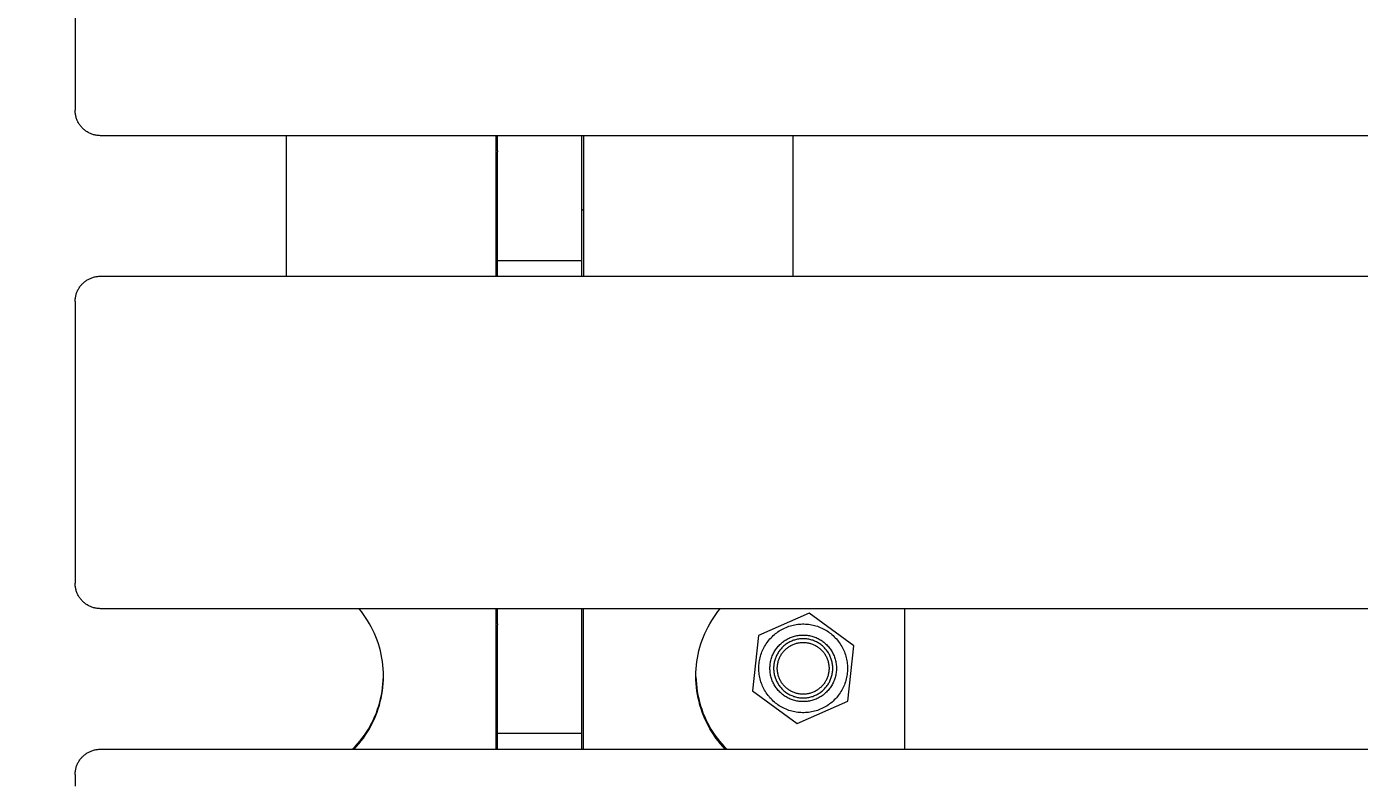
# Model space of a CAD drawing. Header units: inches. Extents: x -12 to 176, y -4 to 123.
# Drawn here: x 0.94 to 7.15, y 44.54 to 48.05 of the extents above; entities that cross this region are included whole.
import ezdxf

# ---------------------------------------------------------------- set-up
doc = ezdxf.new("R2010")
doc.units = ezdxf.units.IN
doc.layers.add('ZANO_R', color=7, linetype='Continuous', lineweight=0)
doc.layers.add('ZANO_W', color=1, linetype='Continuous', lineweight=0)
doc.styles.get("Standard").update_dxf_attribs({"font": 'arial.ttf'})
doc.dimstyles.new('amerykanie', dxfattribs={"dimtxt": 50, "dimasz": 50, "dimexe": 0.5, "dimexo": 0.5, "dimgap": 1, "dimtad": 1, "dimdec": 0, "dimzin": 0, "dimlunit": 5, "dimtxsty": 'Standard', "dimcen": 0.09, "dimclrd": 1, "dimclre": 1, "dimclrt": 1, "dimazin": 0, "dimtfac": 1, "dimtdec": 0, "dimtmove": 0, "dimatfit": 3, "dimfxl": 1, "dimtzin": 0, "dimarcsym": 1})

# ---------------------------------------------------------------- blocks, each defined once
blk = doc.blocks.new('*D356')
at = {"layer": 'ZANO_W', "color": 1, "lineweight": -2}
for p, q in [((0.7834, 60.1085), (-5.9774, 60.1085)), ((-5.4774, 59.1085), (-5.4774, 44.141)), ((0.7834, 43.141), (-5.9774, 43.141))]:
    blk.add_line(p, q, dxfattribs=at)
at = {"layer": 'ZANO_W', "color": 1}
for points in [[(-5.3107, 59.1085), (-5.6441, 59.1085), (-5.4774, 60.1085)], [(-5.6441, 44.141), (-5.3107, 44.141), (-5.4774, 43.141)]]:
    blk.add_solid(points, dxfattribs=at)
at = {"layer": 'ZANO_W', "color": 1, "insert": (-6.8176, 51.6247), "char_height": 1.625, "attachment_point": 5, "rotation": 90}
blk.add_mtext('16 15/16', dxfattribs=at)

msp = doc.modelspace()

# ---------------------------------------------------------------- linework, layer by layer
at = {"layer": 'ZANO_R'}
for p, q in [((1.16527, 48.92337), (1.16527, 47.66465)), ((1.16534, 47.66062), (1.16527, 47.66465)), ((1.16554, 47.65659), (1.16534, 47.66062)), ((1.16589, 47.65257), (1.16554, 47.65659)), ((1.16637, 47.64857), (1.16589, 47.65257)), ((1.16699, 47.64458), (1.16637, 47.64857)), ((1.16774, 47.64062), (1.16699, 47.64458)), ((1.16863, 47.63668), (1.16774, 47.64062)), ((1.16965, 47.63278), (1.16863, 47.63668)), ((1.1708, 47.62892), (1.16965, 47.63278)), ((1.17209, 47.6251), (1.1708, 47.62892)), ((1.1735, 47.62132), (1.17209, 47.6251)), ((1.17505, 47.61759), (1.1735, 47.62132)), ((1.17672, 47.61392), (1.17505, 47.61759)), ((1.17851, 47.61031), (1.17672, 47.61392)), ((1.18043, 47.60676), (1.17851, 47.61031)), ((1.18246, 47.60328), (1.18043, 47.60676)), ((1.18462, 47.59987), (1.18246, 47.60328)), ((1.18689, 47.59654), (1.18462, 47.59987)), ((1.18927, 47.59328), (1.18689, 47.59654)), ((1.19176, 47.59011), (1.18927, 47.59328)), ((1.19436, 47.58703), (1.19176, 47.59011)), ((1.19706, 47.58403), (1.19436, 47.58703)), ((1.19986, 47.58113), (1.19706, 47.58403)), ((1.20276, 47.57833), (1.19986, 47.58113)), ((1.20576, 47.57563), (1.20276, 47.57833)), ((1.20884, 47.57303), (1.20576, 47.57563)), ((1.21201, 47.57054), (1.20884, 47.57303)), ((1.21527, 47.56816), (1.21201, 47.57054)), ((1.2186, 47.56589), (1.21527, 47.56816)), ((1.22201, 47.56373), (1.2186, 47.56589)), ((1.22549, 47.5617), (1.22201, 47.56373)), ((1.22904, 47.55978), (1.22549, 47.5617)), ((1.23265, 47.55799), (1.22904, 47.55978)), ((1.23632, 47.55632), (1.23265, 47.55799)), ((1.24005, 47.55477), (1.23632, 47.55632)), ((1.24383, 47.55336), (1.24005, 47.55477)), ((1.24765, 47.55207), (1.24383, 47.55336)), ((1.25151, 47.55092), (1.24765, 47.55207)), ((1.25541, 47.5499), (1.25151, 47.55092)), ((1.25935, 47.54901), (1.25541, 47.5499)), ((1.26331, 47.54826), (1.25935, 47.54901)), ((1.2673, 47.54764), (1.26331, 47.54826)), ((1.2713, 47.54716), (1.2673, 47.54764)), ((1.27532, 47.54681), (1.2713, 47.54716)), ((1.27935, 47.54661), (1.27532, 47.54681)), ((1.28338, 47.54654), (1.27935, 47.54661)), ((71.91337, 47.54654), (1.28338, 47.54654)), ((2.14952, 47.54654), (2.14952, 46.89192)), ((3.1259, 47.54654), (3.1259, 46.89192)), ((3.13377, 47.47553), (3.13377, 47.54654)), ((3.52747, 47.47553), (3.52747, 47.54654)), ((3.53535, 47.54654), (3.53535, 46.89192)), ((4.51173, 46.89192), (4.51173, 47.54654)), ((3.13377, 47.47553), (3.13377, 47.47054)), ((3.13377, 47.07719), (3.13377, 47.47054)), ((3.52747, 47.47054), (3.52747, 47.47553)), ((3.52747, 47.07719), (3.52747, 47.47054)), ((3.52864, 47.2012), (3.52747, 47.2016)), ((3.5298, 47.20076), (3.52864, 47.2012)), ((3.53094, 47.20029), (3.5298, 47.20076)), ((3.53207, 47.19979), (3.53094, 47.20029)), ((3.53318, 47.19925), (3.53207, 47.19979)), ((3.53427, 47.19867), (3.53318, 47.19925)), ((3.53535, 47.19806), (3.53427, 47.19867)), ((3.13377, 46.96407), (3.13377, 47.07719)), ((3.52747, 46.96407), (3.52747, 47.07719)), ((3.13377, 46.89192), (3.13377, 46.96407)), ((3.52747, 46.96407), (3.13377, 46.96407)), ((3.52747, 46.89192), (3.52747, 46.96407)), ((1.18462, 46.83859), (1.18689, 46.84192)), ((1.18689, 46.84192), (1.18927, 46.84518)), ((1.18927, 46.84518), (1.19176, 46.84835)), ((1.19176, 46.84835), (1.19436, 46.85143)), ((1.19436, 46.85143), (1.19706, 46.85443)), ((1.19706, 46.85443), (1.19986, 46.85733)), ((1.19986, 46.85733), (1.20276, 46.86013)), ((1.20276, 46.86013), (1.20576, 46.86283)), ((1.20576, 46.86283), (1.20884, 46.86543)), ((1.20884, 46.86543), (1.21201, 46.86792)), ((1.21201, 46.86792), (1.21527, 46.8703)), ((1.21527, 46.8703), (1.2186, 46.87257)), ((1.2186, 46.87257), (1.22201, 46.87472)), ((1.22201, 46.87472), (1.22549, 46.87676)), ((1.22549, 46.87676), (1.22904, 46.87868)), ((1.22904, 46.87868), (1.23265, 46.88047)), ((1.23265, 46.88047), (1.23632, 46.88214)), ((1.23632, 46.88214), (1.24005, 46.88368)), ((1.24005, 46.88368), (1.24383, 46.8851)), ((1.24383, 46.8851), (1.24765, 46.88638)), ((1.24765, 46.88638), (1.25151, 46.88754)), ((1.25151, 46.88754), (1.25541, 46.88856)), ((1.25541, 46.88856), (1.25935, 46.88945)), ((1.25935, 46.88945), (1.26331, 46.8902)), ((1.26331, 46.8902), (1.2673, 46.89082)), ((1.2673, 46.89082), (1.2713, 46.8913)), ((1.2713, 46.8913), (1.27532, 46.89164)), ((1.27532, 46.89164), (1.27935, 46.89185)), ((1.27935, 46.89185), (1.28338, 46.89192)), ((1.28338, 46.89192), (71.91337, 46.89192)), ((1.16534, 46.77784), (1.16554, 46.78187)), ((1.16554, 46.78187), (1.16589, 46.78589)), ((1.16589, 46.78589), (1.16637, 46.78989)), ((1.16637, 46.78989), (1.16699, 46.79388)), ((1.16699, 46.79388), (1.16774, 46.79784)), ((1.16774, 46.79784), (1.16863, 46.80177)), ((1.16863, 46.80177), (1.16965, 46.80567)), ((1.16965, 46.80567), (1.1708, 46.80954)), ((1.1708, 46.80954), (1.17209, 46.81336)), ((1.17209, 46.81336), (1.1735, 46.81714)), ((1.1735, 46.81714), (1.17505, 46.82086)), ((1.17505, 46.82086), (1.17672, 46.82453)), ((1.17672, 46.82453), (1.17851, 46.82815)), ((1.17851, 46.82815), (1.18043, 46.8317)), ((1.18043, 46.8317), (1.18246, 46.83518)), ((1.18246, 46.83518), (1.18462, 46.83859)), ((1.16527, 46.77381), (1.16534, 46.77784)), ((1.16527, 46.77381), (1.16527, 46.72061)), ((1.16527, 46.72061), (1.16527, 45.46189)), ((1.16534, 45.45786), (1.16527, 45.46189)), ((1.16554, 45.45383), (1.16534, 45.45786)), ((1.16589, 45.44981), (1.16554, 45.45383)), ((1.16637, 45.44581), (1.16589, 45.44981)), ((1.16699, 45.44182), (1.16637, 45.44581)), ((1.16774, 45.43786), (1.16699, 45.44182)), ((1.16863, 45.43392), (1.16774, 45.43786)), ((1.16965, 45.43002), (1.16863, 45.43392)), ((1.1708, 45.42616), (1.16965, 45.43002)), ((1.17209, 45.42234), (1.1708, 45.42616)), ((1.1735, 45.41856), (1.17209, 45.42234)), ((1.17505, 45.41483), (1.1735, 45.41856)), ((1.17672, 45.41116), (1.17505, 45.41483)), ((1.17851, 45.40755), (1.17672, 45.41116)), ((1.18043, 45.404), (1.17851, 45.40755)), ((1.18246, 45.40052), (1.18043, 45.404)), ((1.18462, 45.39711), (1.18246, 45.40052)), ((1.18689, 45.39378), (1.18462, 45.39711)), ((1.18927, 45.39052), (1.18689, 45.39378)), ((1.19176, 45.38735), (1.18927, 45.39052)), ((1.19436, 45.38427), (1.19176, 45.38735)), ((1.19706, 45.38127), (1.19436, 45.38427)), ((1.19986, 45.37837), (1.19706, 45.38127)), ((1.20276, 45.37557), (1.19986, 45.37837)), ((1.20576, 45.37287), (1.20276, 45.37557)), ((1.20884, 45.37027), (1.20576, 45.37287)), ((1.21201, 45.36778), (1.20884, 45.37027)), ((1.21527, 45.3654), (1.21201, 45.36778)), ((1.2186, 45.36313), (1.21527, 45.3654)), ((1.22201, 45.36097), (1.2186, 45.36313)), ((1.22549, 45.35894), (1.22201, 45.36097)), ((1.22904, 45.35702), (1.22549, 45.35894)), ((1.23265, 45.35523), (1.22904, 45.35702)), ((1.23632, 45.35356), (1.23265, 45.35523)), ((1.24005, 45.35201), (1.23632, 45.35356)), ((1.24383, 45.3506), (1.24005, 45.35201)), ((1.24765, 45.34931), (1.24383, 45.3506)), ((1.25151, 45.34816), (1.24765, 45.34931)), ((1.25541, 45.34714), (1.25151, 45.34816)), ((1.25935, 45.34625), (1.25541, 45.34714)), ((1.26331, 45.3455), (1.25935, 45.34625)), ((1.2673, 45.34488), (1.26331, 45.3455)), ((1.2713, 45.3444), (1.2673, 45.34488)), ((1.27532, 45.34405), (1.2713, 45.3444)), ((1.27935, 45.34385), (1.27532, 45.34405)), ((1.28338, 45.34378), (1.27935, 45.34385)), ((71.91337, 45.34378), (1.28338, 45.34378)), ((2.49934, 45.33047), (2.48865, 45.34378)), ((2.50956, 45.31679), (2.49934, 45.33047)), ((2.51929, 45.30277), (2.50956, 45.31679)), ((2.52854, 45.28843), (2.51929, 45.30277)), ((2.53728, 45.27376), (2.52854, 45.28843)), ((3.1259, 45.34378), (3.1259, 44.68916)), ((3.13377, 45.27357), (3.13377, 45.34378)), ((3.52747, 45.27357), (3.52747, 45.34378)), ((3.53535, 44.68916), (3.53535, 45.34378)), ((4.12397, 45.27376), (4.13271, 45.28843)), ((4.13271, 45.28843), (4.14196, 45.30277)), ((4.14196, 45.30277), (4.15169, 45.31679)), ((4.15169, 45.31679), (4.16191, 45.33047)), ((4.16191, 45.33047), (4.1726, 45.34378)), ((4.58713, 45.323), (4.35046, 45.21887)), ((4.79563, 45.17011), (4.58713, 45.323)), ((5.03141, 45.34378), (5.03141, 44.68916)), ((2.5455, 45.25881), (2.53728, 45.27376)), ((2.55321, 45.24357), (2.5455, 45.25881)), ((2.56037, 45.22808), (2.55321, 45.24357)), ((2.567, 45.21235), (2.56037, 45.22808)), ((3.13377, 45.27357), (3.13377, 45.26858)), ((3.13377, 44.87523), (3.13377, 45.26858)), ((3.52747, 45.26858), (3.52747, 45.27357)), ((3.52747, 44.87523), (3.52747, 45.26858)), ((4.09425, 45.21235), (4.10087, 45.22808)), ((4.10087, 45.22808), (4.10804, 45.24357)), ((4.10804, 45.24357), (4.11574, 45.25881)), ((4.11574, 45.25881), (4.12397, 45.27376)), ((4.42457, 45.22301), (4.43007, 45.22755)), ((4.43007, 45.22755), (4.43572, 45.23191)), ((4.43572, 45.23191), (4.44152, 45.23606)), ((4.44152, 45.23606), (4.44746, 45.24001)), ((4.44746, 45.24001), (4.45353, 45.24376)), ((4.45353, 45.24376), (4.45973, 45.24729)), ((4.45973, 45.24729), (4.46605, 45.25061)), ((4.46605, 45.25061), (4.47248, 45.25371)), ((4.47248, 45.25371), (4.47901, 45.25658)), ((4.47901, 45.25658), (4.48564, 45.25923)), ((4.48564, 45.25923), (4.49235, 45.26164)), ((4.49235, 45.26164), (4.49914, 45.26383)), ((4.49914, 45.26383), (4.50601, 45.26577)), ((4.50601, 45.26577), (4.51293, 45.26748)), ((4.51293, 45.26748), (4.51992, 45.26895)), ((4.51992, 45.26895), (4.52695, 45.27018)), ((4.52695, 45.27018), (4.53401, 45.27116)), ((4.53401, 45.27116), (4.54111, 45.2719)), ((4.54111, 45.2719), (4.54823, 45.2724)), ((4.54823, 45.2724), (4.55536, 45.27264)), ((4.55536, 45.27264), (4.56249, 45.27264)), ((4.56249, 45.27264), (4.56963, 45.2724)), ((4.56963, 45.2724), (4.57674, 45.27191)), ((4.57674, 45.27191), (4.58384, 45.27117)), ((4.58384, 45.27117), (4.59091, 45.27019)), ((4.59091, 45.27019), (4.59794, 45.26897)), ((4.59794, 45.26897), (4.60492, 45.2675)), ((4.60492, 45.2675), (4.61185, 45.2658)), ((4.61185, 45.2658), (4.61871, 45.26385)), ((4.61871, 45.26385), (4.62551, 45.26167)), ((4.62551, 45.26167), (4.63222, 45.25926)), ((4.63222, 45.25926), (4.63885, 45.25662)), ((4.63885, 45.25662), (4.64538, 45.25375)), ((4.64538, 45.25375), (4.65181, 45.25065)), ((4.65181, 45.25065), (4.65813, 45.24734)), ((4.65813, 45.24734), (4.66433, 45.24381)), ((4.66433, 45.24381), (4.67041, 45.24006)), ((4.67041, 45.24006), (4.67635, 45.23611)), ((4.67635, 45.23611), (4.68215, 45.23196)), ((4.68215, 45.23196), (4.68781, 45.22761)), ((4.68781, 45.22761), (4.69331, 45.22307)), ((2.57307, 45.1964), (2.567, 45.21235)), ((2.57859, 45.18024), (2.57307, 45.1964)), ((2.58354, 45.16391), (2.57859, 45.18024)), ((2.58793, 45.14741), (2.58354, 45.16391)), ((4.07332, 45.14741), (4.0777, 45.16391)), ((4.0777, 45.16391), (4.08266, 45.18024)), ((4.08266, 45.18024), (4.08817, 45.1964)), ((4.08817, 45.1964), (4.09425, 45.21235)), ((4.35046, 45.21887), (4.32231, 44.96185)), ((4.37593, 45.162), (4.37936, 45.16826)), ((4.37936, 45.16826), (4.38299, 45.1744)), ((4.38299, 45.1744), (4.38684, 45.18041)), ((4.38684, 45.18041), (4.39089, 45.18628)), ((4.39089, 45.18628), (4.39514, 45.19201)), ((4.39514, 45.19201), (4.39959, 45.19759)), ((4.39959, 45.19759), (4.40423, 45.20301)), ((4.40423, 45.20301), (4.40905, 45.20827)), ((4.40905, 45.20827), (4.41405, 45.21336)), ((4.41405, 45.21336), (4.41923, 45.21827)), ((4.41923, 45.21827), (4.42457, 45.22301)), ((4.4361, 45.1605), (4.43944, 45.16469)), ((4.43944, 45.16469), (4.44292, 45.16875)), ((4.44292, 45.16875), (4.44653, 45.1727)), ((4.44653, 45.1727), (4.45028, 45.17652)), ((4.45028, 45.17652), (4.45416, 45.1802)), ((4.45416, 45.1802), (4.45817, 45.18375)), ((4.45817, 45.18375), (4.46229, 45.18716)), ((4.46236, 45.16423), (4.45903, 45.16084)), ((4.46229, 45.18716), (4.46653, 45.19042)), ((4.46581, 45.16751), (4.46236, 45.16423)), ((4.46937, 45.17067), (4.46581, 45.16751)), ((4.46653, 45.19042), (4.47088, 45.19354)), ((4.47303, 45.1737), (4.46937, 45.17067)), ((4.47088, 45.19354), (4.47534, 45.19651)), ((4.4768, 45.1766), (4.47303, 45.1737)), ((4.47534, 45.19651), (4.47989, 45.19931)), ((4.48067, 45.17937), (4.4768, 45.1766)), ((4.47989, 45.19931), (4.48454, 45.20196)), ((4.48463, 45.182), (4.48067, 45.17937)), ((4.48454, 45.20196), (4.48928, 45.20445)), ((4.48868, 45.1845), (4.48463, 45.182)), ((4.48707, 45.16277), (4.49046, 45.16519)), ((4.49281, 45.18686), (4.48868, 45.1845)), ((4.48928, 45.20445), (4.4941, 45.20678)), ((4.49046, 45.16519), (4.49392, 45.1675)), ((4.49702, 45.18907), (4.49281, 45.18686)), ((4.49392, 45.1675), (4.49747, 45.16969)), ((4.4941, 45.20678), (4.499, 45.20893)), ((4.50131, 45.19113), (4.49702, 45.18907)), ((4.49747, 45.16969), (4.50108, 45.17175)), ((4.499, 45.20893), (4.50397, 45.21092)), ((4.50108, 45.17175), (4.50477, 45.17368)), ((4.50566, 45.19305), (4.50131, 45.19113)), ((4.50397, 45.21092), (4.509, 45.21273)), ((4.50477, 45.17368), (4.50852, 45.17549)), ((4.51008, 45.19481), (4.50566, 45.19305)), ((4.50852, 45.17549), (4.51233, 45.17716)), ((4.509, 45.21273), (4.5141, 45.21437)), ((4.51456, 45.19642), (4.51008, 45.19481)), ((4.51233, 45.17716), (4.51619, 45.17871)), ((4.5141, 45.21437), (4.51925, 45.21583)), ((4.51909, 45.19788), (4.51456, 45.19642)), ((4.51619, 45.17871), (4.52011, 45.18012)), ((4.52366, 45.19918), (4.51909, 45.19788)), ((4.51925, 45.21583), (4.52444, 45.21711)), ((4.52011, 45.18012), (4.52407, 45.18139)), ((4.52828, 45.20032), (4.52366, 45.19918)), ((4.52407, 45.18139), (4.52808, 45.18253)), ((4.52444, 45.21711), (4.52968, 45.21821)), ((4.52808, 45.18253), (4.53212, 45.18352)), ((4.53293, 45.2013), (4.52828, 45.20032)), ((4.52968, 45.21821), (4.53495, 45.21913)), ((4.53212, 45.18352), (4.53619, 45.18438)), ((4.53762, 45.20211), (4.53293, 45.2013)), ((4.53495, 45.21913), (4.54025, 45.21987)), ((4.53619, 45.18438), (4.54029, 45.1851)), ((4.54233, 45.20277), (4.53762, 45.20211)), ((4.54025, 45.21987), (4.54558, 45.22042)), ((4.54029, 45.1851), (4.54441, 45.18567)), ((4.54706, 45.20326), (4.54233, 45.20277)), ((4.54441, 45.18567), (4.54855, 45.1861)), ((4.54558, 45.22042), (4.55091, 45.22079)), ((4.55181, 45.20359), (4.54706, 45.20326)), ((4.54855, 45.1861), (4.5527, 45.18639)), ((4.55091, 45.22079), (4.55626, 45.22098)), ((4.55656, 45.20376), (4.55181, 45.20359)), ((4.5527, 45.18639), (4.55686, 45.18653)), ((4.55626, 45.22098), (4.56161, 45.22098)), ((4.56132, 45.20376), (4.55656, 45.20376)), ((4.55686, 45.18653), (4.56103, 45.18654)), ((4.56103, 45.18654), (4.56519, 45.18639)), ((4.56607, 45.20359), (4.56132, 45.20376)), ((4.56161, 45.22098), (4.56696, 45.2208)), ((4.56519, 45.18639), (4.56934, 45.18611)), ((4.57082, 45.20327), (4.56607, 45.20359)), ((4.56696, 45.2208), (4.5723, 45.22043)), ((4.56934, 45.18611), (4.57348, 45.18568)), ((4.57555, 45.20278), (4.57082, 45.20327)), ((4.5723, 45.22043), (4.57762, 45.21988)), ((4.57348, 45.18568), (4.5776, 45.1851)), ((4.58026, 45.20212), (4.57555, 45.20278)), ((4.5776, 45.1851), (4.5817, 45.18439)), ((4.57762, 45.21988), (4.58292, 45.21914)), ((4.58495, 45.20131), (4.58026, 45.20212)), ((4.5817, 45.18439), (4.58578, 45.18354)), ((4.58292, 45.21914), (4.5882, 45.21822)), ((4.5896, 45.20033), (4.58495, 45.20131)), ((4.58578, 45.18354), (4.58982, 45.18254)), ((4.5882, 45.21822), (4.59343, 45.21712)), ((4.59422, 45.19919), (4.5896, 45.20033)), ((4.58982, 45.18254), (4.59382, 45.18141)), ((4.59343, 45.21712), (4.59863, 45.21584)), ((4.59382, 45.18141), (4.59779, 45.18013)), ((4.5988, 45.1979), (4.59422, 45.19919)), ((4.59779, 45.18013), (4.6017, 45.17873)), ((4.59863, 45.21584), (4.60378, 45.21438)), ((4.60333, 45.19644), (4.5988, 45.1979)), ((4.6017, 45.17873), (4.60557, 45.17719)), ((4.60781, 45.19483), (4.60333, 45.19644)), ((4.60378, 45.21438), (4.60887, 45.21275)), ((4.60557, 45.17719), (4.60938, 45.17551)), ((4.61222, 45.19307), (4.60781, 45.19483)), ((4.60887, 45.21275), (4.61391, 45.21094)), ((4.60938, 45.17551), (4.61313, 45.17371)), ((4.61658, 45.19116), (4.61222, 45.19307)), ((4.61313, 45.17371), (4.61682, 45.17177)), ((4.61391, 45.21094), (4.61888, 45.20896)), ((4.62087, 45.18909), (4.61658, 45.19116)), ((4.61682, 45.17177), (4.62043, 45.16971)), ((4.61888, 45.20896), (4.62378, 45.2068)), ((4.62043, 45.16971), (4.62398, 45.16753)), ((4.62508, 45.18688), (4.62087, 45.18909)), ((4.62378, 45.2068), (4.6286, 45.20448)), ((4.62398, 45.16753), (4.62744, 45.16522)), ((4.62921, 45.18453), (4.62508, 45.18688)), ((4.62744, 45.16522), (4.63083, 45.1628)), ((4.6286, 45.20448), (4.63334, 45.202)), ((4.63326, 45.18204), (4.62921, 45.18453)), ((4.63722, 45.1794), (4.63326, 45.18204)), ((4.63334, 45.202), (4.63799, 45.19935)), ((4.64109, 45.17663), (4.63722, 45.1794)), ((4.63799, 45.19935), (4.64255, 45.19654)), ((4.64486, 45.17373), (4.64109, 45.17663)), ((4.64255, 45.19654), (4.64701, 45.19358)), ((4.64853, 45.1707), (4.64486, 45.17373)), ((4.64701, 45.19358), (4.65136, 45.19047)), ((4.65209, 45.16755), (4.64853, 45.1707)), ((4.65136, 45.19047), (4.6556, 45.1872)), ((4.65554, 45.16428), (4.65209, 45.16755)), ((4.65888, 45.16088), (4.65554, 45.16428)), ((4.6556, 45.1872), (4.65973, 45.18379)), ((4.65973, 45.18379), (4.66373, 45.18025)), ((4.66373, 45.18025), (4.66761, 45.17656)), ((4.66761, 45.17656), (4.67137, 45.17275)), ((4.67137, 45.17275), (4.67498, 45.1688)), ((4.67498, 45.1688), (4.67846, 45.16474)), ((4.67846, 45.16474), (4.6818, 45.16056)), ((4.69331, 45.22307), (4.69865, 45.21834)), ((4.69865, 45.21834), (4.70383, 45.21342)), ((4.70383, 45.21342), (4.70883, 45.20834)), ((4.70883, 45.20834), (4.71365, 45.20308)), ((4.71365, 45.20308), (4.71829, 45.19766)), ((4.71829, 45.19766), (4.72274, 45.19208)), ((4.72274, 45.19208), (4.727, 45.18635)), ((4.727, 45.18635), (4.73105, 45.18048)), ((4.73105, 45.18048), (4.7349, 45.17447)), ((4.7349, 45.17447), (4.73854, 45.16834)), ((4.73854, 45.16834), (4.74197, 45.16208)), ((4.76748, 44.91309), (4.79563, 45.17011)), ((2.59173, 45.13077), (2.58793, 45.14741)), ((2.59496, 45.11401), (2.59173, 45.13077)), ((2.5976, 45.09714), (2.59496, 45.11401)), ((4.06365, 45.09714), (4.06629, 45.11401)), ((4.06629, 45.11401), (4.06952, 45.13077)), ((4.06952, 45.13077), (4.07332, 45.14741)), ((4.35424, 45.09439), (4.35534, 45.10144)), ((4.35534, 45.10144), (4.35669, 45.10845)), ((4.35669, 45.10845), (4.35827, 45.1154)), ((4.35827, 45.1154), (4.3601, 45.1223)), ((4.3601, 45.1223), (4.36216, 45.12913)), ((4.36216, 45.12913), (4.36446, 45.13589)), ((4.36446, 45.13589), (4.36699, 45.14256)), ((4.36699, 45.14256), (4.36975, 45.14914)), ((4.36975, 45.14914), (4.37273, 45.15562)), ((4.37273, 45.15562), (4.37593, 45.162)), ((4.40726, 45.09783), (4.40845, 45.10305)), ((4.40845, 45.10305), (4.40982, 45.10822)), ((4.40982, 45.10822), (4.41136, 45.11334)), ((4.41136, 45.11334), (4.41309, 45.11841)), ((4.41309, 45.11841), (4.41498, 45.12341)), ((4.41498, 45.12341), (4.41705, 45.12835)), ((4.41705, 45.12835), (4.41929, 45.13321)), ((4.41929, 45.13321), (4.42169, 45.13799)), ((4.42169, 45.13799), (4.42426, 45.14269)), ((4.42426, 45.14269), (4.42699, 45.14729)), ((4.42639, 45.10353), (4.42517, 45.09893)), ((4.42777, 45.10808), (4.42639, 45.10353)), ((4.42699, 45.14729), (4.42987, 45.1518)), ((4.4293, 45.11259), (4.42777, 45.10808)), ((4.43098, 45.11703), (4.4293, 45.11259)), ((4.42987, 45.1518), (4.43291, 45.1562)), ((4.43282, 45.12142), (4.43098, 45.11703)), ((4.43481, 45.12574), (4.43282, 45.12142)), ((4.43291, 45.1562), (4.4361, 45.1605)), ((4.43695, 45.12999), (4.43481, 45.12574)), ((4.43923, 45.13417), (4.43695, 45.12999)), ((4.44165, 45.13826), (4.43923, 45.13417)), ((4.44422, 45.14226), (4.44165, 45.13826)), ((4.44296, 45.09883), (4.44417, 45.10282)), ((4.44417, 45.10282), (4.44551, 45.10676)), ((4.44692, 45.14618), (4.44422, 45.14226)), ((4.44551, 45.10676), (4.44698, 45.11065)), ((4.44975, 45.15), (4.44692, 45.14618)), ((4.44698, 45.11065), (4.44859, 45.11449)), ((4.44859, 45.11449), (4.45033, 45.11827)), ((4.45272, 45.15372), (4.44975, 45.15)), ((4.45033, 45.11827), (4.4522, 45.12199)), ((4.4522, 45.12199), (4.4542, 45.12564)), ((4.45581, 45.15733), (4.45272, 45.15372)), ((4.4542, 45.12564), (4.45632, 45.12922)), ((4.45903, 45.16084), (4.45581, 45.15733)), ((4.45632, 45.12922), (4.45856, 45.13273)), ((4.45856, 45.13273), (4.46093, 45.13616)), ((4.46093, 45.13616), (4.46341, 45.1395)), ((4.46341, 45.1395), (4.466, 45.14275)), ((4.466, 45.14275), (4.46871, 45.14592)), ((4.46871, 45.14592), (4.47152, 45.14898)), ((4.47152, 45.14898), (4.47444, 45.15195)), ((4.47444, 45.15195), (4.47745, 45.15482)), ((4.47745, 45.15482), (4.48057, 45.15758)), ((4.48057, 45.15758), (4.48378, 45.16023)), ((4.48378, 45.16023), (4.48707, 45.16277)), ((4.63083, 45.1628), (4.63413, 45.16026)), ((4.63413, 45.16026), (4.63734, 45.15761)), ((4.63734, 45.15761), (4.64045, 45.15485)), ((4.64045, 45.15485), (4.64347, 45.15199)), ((4.64347, 45.15199), (4.64639, 45.14902)), ((4.64639, 45.14902), (4.6492, 45.14595)), ((4.6492, 45.14595), (4.65191, 45.14279)), ((4.65191, 45.14279), (4.65451, 45.13954)), ((4.65451, 45.13954), (4.65699, 45.1362)), ((4.65699, 45.1362), (4.65935, 45.13277)), ((4.66209, 45.15738), (4.65888, 45.16088)), ((4.65935, 45.13277), (4.6616, 45.12927)), ((4.6616, 45.12927), (4.66372, 45.12569)), ((4.66519, 45.15377), (4.66209, 45.15738)), ((4.66372, 45.12569), (4.66572, 45.12204)), ((4.66815, 45.15005), (4.66519, 45.15377)), ((4.66572, 45.12204), (4.66759, 45.11832)), ((4.66759, 45.11832), (4.66933, 45.11454)), ((4.67099, 45.14623), (4.66815, 45.15005)), ((4.66933, 45.11454), (4.67094, 45.1107)), ((4.67094, 45.1107), (4.67242, 45.10681)), ((4.67369, 45.14231), (4.67099, 45.14623)), ((4.67242, 45.10681), (4.67376, 45.10287)), ((4.67626, 45.13831), (4.67369, 45.14231)), ((4.67376, 45.10287), (4.67497, 45.09889)), ((4.67869, 45.13422), (4.67626, 45.13831)), ((4.68097, 45.13005), (4.67869, 45.13422)), ((4.68311, 45.1258), (4.68097, 45.13005)), ((4.6818, 45.16056), (4.68499, 45.15626)), ((4.6851, 45.12148), (4.68311, 45.1258)), ((4.68499, 45.15626), (4.68803, 45.15186)), ((4.68694, 45.11709), (4.6851, 45.12148)), ((4.68863, 45.11264), (4.68694, 45.11709)), ((4.68803, 45.15186), (4.69092, 45.14735)), ((4.69016, 45.10814), (4.68863, 45.11264)), ((4.69154, 45.10359), (4.69016, 45.10814)), ((4.69092, 45.14735), (4.69365, 45.14275)), ((4.69276, 45.09899), (4.69154, 45.10359)), ((4.69365, 45.14275), (4.69622, 45.13805)), ((4.69622, 45.13805), (4.69863, 45.13327)), ((4.69863, 45.13327), (4.70086, 45.12841)), ((4.70086, 45.12841), (4.70293, 45.12348)), ((4.70293, 45.12348), (4.70483, 45.11847)), ((4.70483, 45.11847), (4.70656, 45.11341)), ((4.70656, 45.11341), (4.70811, 45.10829)), ((4.70811, 45.10829), (4.70948, 45.10311)), ((4.70948, 45.10311), (4.71067, 45.0979)), ((4.74197, 45.16208), (4.74518, 45.1557)), ((4.74518, 45.1557), (4.74816, 45.14922)), ((4.74816, 45.14922), (4.75092, 45.14264)), ((4.75092, 45.14264), (4.75345, 45.13597)), ((4.75345, 45.13597), (4.75575, 45.12922)), ((4.75575, 45.12922), (4.75782, 45.12239)), ((4.75782, 45.12239), (4.75965, 45.11549)), ((4.75965, 45.11549), (4.76124, 45.10853)), ((4.76124, 45.10853), (4.76259, 45.10153)), ((4.76259, 45.10153), (4.76369, 45.09448)), ((2.59966, 45.0802), (2.5976, 45.09714)), ((2.60112, 45.06319), (2.59966, 45.0802)), ((2.60199, 45.04614), (2.60112, 45.06319)), ((2.60228, 45.02908), (2.60199, 45.04614)), ((4.05897, 45.02908), (4.05925, 45.04614)), ((4.05925, 45.04614), (4.06013, 45.06319)), ((4.06013, 45.06319), (4.06159, 45.0802)), ((4.06159, 45.0802), (4.06365, 45.09714)), ((4.35228, 45.06594), (4.3524, 45.07307)), ((4.3524, 45.0588), (4.35228, 45.06594)), ((4.3524, 45.07307), (4.35277, 45.0802)), ((4.35277, 45.05168), (4.3524, 45.0588)), ((4.35277, 45.0802), (4.35338, 45.08731)), ((4.35339, 45.04457), (4.35277, 45.05168)), ((4.35338, 45.08731), (4.35424, 45.09439)), ((4.35425, 45.03749), (4.35339, 45.04457)), ((4.40395, 45.06595), (4.40404, 45.0713)), ((4.40405, 45.0606), (4.40395, 45.06595)), ((4.40404, 45.0713), (4.40432, 45.07664)), ((4.40432, 45.05525), (4.40405, 45.0606)), ((4.40432, 45.07664), (4.40478, 45.08197)), ((4.40479, 45.04992), (4.40432, 45.05525)), ((4.40478, 45.08197), (4.40542, 45.08729)), ((4.40543, 45.04461), (4.40479, 45.04992)), ((4.40542, 45.08729), (4.40625, 45.09257)), ((4.40626, 45.03932), (4.40543, 45.04461)), ((4.40625, 45.09257), (4.40726, 45.09783)), ((4.40727, 45.03407), (4.40626, 45.03932)), ((4.42126, 45.07071), (4.42118, 45.06595)), ((4.42118, 45.06595), (4.42126, 45.0612)), ((4.4215, 45.07546), (4.42126, 45.07071)), ((4.42126, 45.0612), (4.42151, 45.05645)), ((4.42191, 45.0802), (4.4215, 45.07546)), ((4.42151, 45.05645), (4.42192, 45.05171)), ((4.42248, 45.08492), (4.42191, 45.0802)), ((4.42192, 45.05171), (4.42249, 45.04698)), ((4.42322, 45.08962), (4.42248, 45.08492)), ((4.42249, 45.04698), (4.42323, 45.04228)), ((4.42412, 45.09429), (4.42322, 45.08962)), ((4.42323, 45.04228), (4.42413, 45.03761)), ((4.42517, 45.09893), (4.42412, 45.09429)), ((4.4384, 45.06596), (4.43847, 45.07012)), ((4.43847, 45.06179), (4.4384, 45.06596)), ((4.43847, 45.07012), (4.43869, 45.07427)), ((4.43869, 45.05764), (4.43847, 45.06179)), ((4.43869, 45.07427), (4.43904, 45.07842)), ((4.43905, 45.05349), (4.43869, 45.05764)), ((4.43904, 45.07842), (4.43954, 45.08255)), ((4.43955, 45.04936), (4.43905, 45.05349)), ((4.43954, 45.08255), (4.44019, 45.08667)), ((4.4402, 45.04525), (4.43955, 45.04936)), ((4.44019, 45.08667), (4.44097, 45.09075)), ((4.44098, 45.04116), (4.4402, 45.04525)), ((4.44097, 45.09075), (4.4419, 45.09481)), ((4.44191, 45.0371), (4.44098, 45.04116)), ((4.4419, 45.09481), (4.44296, 45.09883)), ((4.67497, 45.09889), (4.67603, 45.09486)), ((4.67603, 45.09486), (4.67696, 45.0908)), ((4.67697, 45.04121), (4.67605, 45.03715)), ((4.67696, 45.0908), (4.67775, 45.08672)), ((4.67776, 45.0453), (4.67697, 45.04121)), ((4.67775, 45.08672), (4.67839, 45.08261)), ((4.6784, 45.04941), (4.67776, 45.0453)), ((4.67839, 45.08261), (4.67889, 45.07847)), ((4.6789, 45.05354), (4.6784, 45.04941)), ((4.67889, 45.07847), (4.67925, 45.07433)), ((4.67926, 45.05769), (4.6789, 45.05354)), ((4.67925, 45.07433), (4.67947, 45.07017)), ((4.67947, 45.06185), (4.67926, 45.05769)), ((4.67947, 45.07017), (4.67954, 45.06601)), ((4.67954, 45.06601), (4.67947, 45.06185)), ((4.69382, 45.09435), (4.69276, 45.09899)), ((4.69471, 45.08968), (4.69382, 45.09435)), ((4.69383, 45.03767), (4.69472, 45.04234)), ((4.69545, 45.08498), (4.69471, 45.08968)), ((4.69472, 45.04234), (4.69546, 45.04704)), ((4.69603, 45.08026), (4.69545, 45.08498)), ((4.69546, 45.04704), (4.69603, 45.05177)), ((4.69644, 45.07552), (4.69603, 45.08026)), ((4.69603, 45.05177), (4.69644, 45.05651)), ((4.69668, 45.07077), (4.69644, 45.07552)), ((4.69644, 45.05651), (4.69669, 45.06126)), ((4.69677, 45.06601), (4.69668, 45.07077)), ((4.69669, 45.06126), (4.69677, 45.06601)), ((4.71067, 45.0979), (4.71168, 45.09264)), ((4.71169, 45.03939), (4.71068, 45.03413)), ((4.71168, 45.09264), (4.71251, 45.08735)), ((4.71252, 45.04468), (4.71169, 45.03939)), ((4.71251, 45.08735), (4.71316, 45.08204)), ((4.71316, 45.04999), (4.71252, 45.04468)), ((4.71316, 45.08204), (4.71362, 45.07671)), ((4.71362, 45.05532), (4.71316, 45.04999)), ((4.71362, 45.07671), (4.7139, 45.07137)), ((4.7139, 45.06067), (4.71362, 45.05532)), ((4.7139, 45.07137), (4.71399, 45.06602)), ((4.71399, 45.06602), (4.7139, 45.06067)), ((4.76369, 45.09448), (4.76455, 45.0874)), ((4.76456, 45.04466), (4.7637, 45.03757)), ((4.76455, 45.0874), (4.76517, 45.08029)), ((4.76518, 45.05177), (4.76456, 45.04466)), ((4.76517, 45.08029), (4.76554, 45.07316)), ((4.76554, 45.05889), (4.76518, 45.05177)), ((4.76554, 45.07316), (4.76566, 45.06603)), ((4.76566, 45.06603), (4.76554, 45.05889)), ((2.59748, 44.96102), (2.59956, 44.97796)), ((2.59842, 44.97476), (2.60026, 44.9917)), ((2.59956, 44.97796), (2.60106, 44.99496)), ((2.60026, 44.9917), (2.60151, 45.00869)), ((2.60106, 44.99496), (2.60196, 45.01201)), ((2.60151, 45.00869), (2.60217, 45.02572)), ((2.60196, 45.01201), (2.60228, 45.02908)), ((4.05928, 45.01201), (4.05897, 45.02908)), ((4.05908, 45.02572), (4.05974, 45.00869)), ((4.06019, 44.99496), (4.05928, 45.01201)), ((4.05974, 45.00869), (4.06099, 44.9917)), ((4.06169, 44.97796), (4.06019, 44.99496)), ((4.06099, 44.9917), (4.06283, 44.97476)), ((4.06377, 44.96102), (4.06169, 44.97796)), ((4.35536, 45.03044), (4.35425, 45.03749)), ((4.35671, 45.02343), (4.35536, 45.03044)), ((4.3583, 45.01647), (4.35671, 45.02343)), ((4.36012, 45.00958), (4.3583, 45.01647)), ((4.36219, 45.00275), (4.36012, 45.00958)), ((4.36449, 44.99599), (4.36219, 45.00275)), ((4.36702, 44.98932), (4.36449, 44.99599)), ((4.36978, 44.98274), (4.36702, 44.98932)), ((4.37277, 44.97626), (4.36978, 44.98274)), ((4.40846, 45.02885), (4.40727, 45.03407)), ((4.40984, 45.02368), (4.40846, 45.02885)), ((4.41138, 45.01856), (4.40984, 45.02368)), ((4.41311, 45.01349), (4.41138, 45.01856)), ((4.41501, 45.00849), (4.41311, 45.01349)), ((4.41708, 45.00355), (4.41501, 45.00849)), ((4.41932, 44.99869), (4.41708, 45.00355)), ((4.42172, 44.99391), (4.41932, 44.99869)), ((4.42429, 44.98922), (4.42172, 44.99391)), ((4.42413, 45.03761), (4.42519, 45.03298)), ((4.42702, 44.98461), (4.42429, 44.98922)), ((4.42519, 45.03298), (4.42641, 45.02838)), ((4.42641, 45.02838), (4.42778, 45.02382)), ((4.42991, 44.98011), (4.42702, 44.98461)), ((4.42778, 45.02382), (4.42932, 45.01932)), ((4.42932, 45.01932), (4.431, 45.01487)), ((4.43295, 44.9757), (4.42991, 44.98011)), ((4.431, 45.01487), (4.43284, 45.01049)), ((4.43284, 45.01049), (4.43484, 45.00617)), ((4.43484, 45.00617), (4.43697, 45.00192)), ((4.43697, 45.00192), (4.43926, 44.99775)), ((4.43926, 44.99775), (4.44168, 44.99365)), ((4.44168, 44.99365), (4.44425, 44.98965)), ((4.44298, 45.03308), (4.44191, 45.0371)), ((4.44418, 45.02909), (4.44298, 45.03308)), ((4.44552, 45.02515), (4.44418, 45.02909)), ((4.44425, 44.98965), (4.44695, 44.98573)), ((4.447, 45.02126), (4.44552, 45.02515)), ((4.44695, 44.98573), (4.44979, 44.98192)), ((4.44861, 45.01742), (4.447, 45.02126)), ((4.45035, 45.01364), (4.44861, 45.01742)), ((4.44979, 44.98192), (4.45276, 44.9782)), ((4.45222, 45.00993), (4.45035, 45.01364)), ((4.45422, 45.00628), (4.45222, 45.00993)), ((4.45276, 44.9782), (4.45585, 44.97458)), ((4.45635, 45.0027), (4.45422, 45.00628)), ((4.45859, 44.99919), (4.45635, 45.0027)), ((4.46096, 44.99577), (4.45859, 44.99919)), ((4.46344, 44.99242), (4.46096, 44.99577)), ((4.46603, 44.98917), (4.46344, 44.99242)), ((4.46874, 44.98601), (4.46603, 44.98917)), ((4.47155, 44.98294), (4.46874, 44.98601)), ((4.47447, 44.97997), (4.47155, 44.98294)), ((4.47749, 44.97711), (4.47447, 44.97997)), ((4.48061, 44.97435), (4.47749, 44.97711)), ((4.64049, 44.97714), (4.63738, 44.97438)), ((4.64351, 44.98001), (4.64049, 44.97714)), ((4.64643, 44.98298), (4.64351, 44.98001)), ((4.64924, 44.98605), (4.64643, 44.98298)), ((4.65194, 44.98921), (4.64924, 44.98605)), ((4.65454, 44.99247), (4.65194, 44.98921)), ((4.65702, 44.99581), (4.65454, 44.99247)), ((4.65938, 44.99923), (4.65702, 44.99581)), ((4.66163, 45.00274), (4.65938, 44.99923)), ((4.66375, 45.00632), (4.66163, 45.00274)), ((4.66213, 44.97463), (4.66522, 44.97824)), ((4.66574, 45.00997), (4.66375, 45.00632)), ((4.66522, 44.97824), (4.66819, 44.98196)), ((4.66761, 45.01369), (4.66574, 45.00997)), ((4.66935, 45.01747), (4.66761, 45.01369)), ((4.66819, 44.98196), (4.67102, 44.98578)), ((4.67096, 45.02131), (4.66935, 45.01747)), ((4.67244, 45.0252), (4.67096, 45.02131)), ((4.67102, 44.98578), (4.67373, 44.9897)), ((4.67378, 45.02914), (4.67244, 45.0252)), ((4.67373, 44.9897), (4.67629, 44.99371)), ((4.67498, 45.03313), (4.67378, 45.02914)), ((4.67605, 45.03715), (4.67498, 45.03313)), ((4.67629, 44.99371), (4.67872, 44.9978)), ((4.67872, 44.9978), (4.681, 45.00197)), ((4.681, 45.00197), (4.68313, 45.00622)), ((4.68313, 45.00622), (4.68512, 45.01054)), ((4.68807, 44.98016), (4.68503, 44.97576)), ((4.68512, 45.01054), (4.68696, 45.01493)), ((4.68696, 45.01493), (4.68865, 45.01938)), ((4.69096, 44.98467), (4.68807, 44.98016)), ((4.68865, 45.01938), (4.69018, 45.02388)), ((4.69018, 45.02388), (4.69155, 45.02844)), ((4.69368, 44.98928), (4.69096, 44.98467)), ((4.69155, 45.02844), (4.69277, 45.03303)), ((4.69277, 45.03303), (4.69383, 45.03767)), ((4.69625, 44.99397), (4.69368, 44.98928)), ((4.69865, 44.99875), (4.69625, 44.99397)), ((4.70089, 45.00361), (4.69865, 44.99875)), ((4.70296, 45.00855), (4.70089, 45.00361)), ((4.70486, 45.01355), (4.70296, 45.00855)), ((4.70658, 45.01862), (4.70486, 45.01355)), ((4.70813, 45.02374), (4.70658, 45.01862)), ((4.7095, 45.02892), (4.70813, 45.02374)), ((4.71068, 45.03413), (4.7095, 45.02892)), ((4.7482, 44.98282), (4.74522, 44.97634)), ((4.75096, 44.9894), (4.7482, 44.98282)), ((4.75348, 44.99608), (4.75096, 44.9894)), ((4.75578, 45.00283), (4.75348, 44.99608)), ((4.75784, 45.00966), (4.75578, 45.00283)), ((4.75967, 45.01656), (4.75784, 45.00966)), ((4.76126, 45.02352), (4.75967, 45.01656)), ((4.7626, 45.03052), (4.76126, 45.02352)), ((4.7637, 45.03757), (4.7626, 45.03052)), ((2.58524, 44.90795), (2.5894, 44.92447)), ((2.58771, 44.91077), (2.59155, 44.9274)), ((2.5894, 44.92447), (2.59299, 44.94113)), ((2.59155, 44.9274), (2.5948, 44.94416)), ((2.59299, 44.94113), (2.596, 44.9579)), ((2.5948, 44.94416), (2.59748, 44.96102)), ((2.596, 44.9579), (2.59842, 44.97476)), ((4.06283, 44.97476), (4.06525, 44.9579)), ((4.06645, 44.94416), (4.06377, 44.96102)), ((4.06525, 44.9579), (4.06826, 44.94113)), ((4.0697, 44.9274), (4.06645, 44.94416)), ((4.06826, 44.94113), (4.07184, 44.92447)), ((4.07354, 44.91077), (4.0697, 44.9274)), ((4.07184, 44.92447), (4.076, 44.90795)), ((4.32231, 44.96185), (4.53082, 44.80896)), ((4.37598, 44.96989), (4.37277, 44.97626)), ((4.3794, 44.96363), (4.37598, 44.96989)), ((4.38304, 44.95749), (4.3794, 44.96363)), ((4.38689, 44.95148), (4.38304, 44.95749)), ((4.39094, 44.94561), (4.38689, 44.95148)), ((4.3952, 44.93988), (4.39094, 44.94561)), ((4.39965, 44.93431), (4.3952, 44.93988)), ((4.40429, 44.92889), (4.39965, 44.93431)), ((4.40911, 44.92363), (4.40429, 44.92889)), ((4.41412, 44.91854), (4.40911, 44.92363)), ((4.41929, 44.91363), (4.41412, 44.91854)), ((4.43614, 44.97141), (4.43295, 44.9757)), ((4.43948, 44.96722), (4.43614, 44.97141)), ((4.44296, 44.96316), (4.43948, 44.96722)), ((4.44658, 44.95922), (4.44296, 44.96316)), ((4.45033, 44.9554), (4.44658, 44.95922)), ((4.45421, 44.95172), (4.45033, 44.9554)), ((4.45822, 44.94817), (4.45421, 44.95172)), ((4.45585, 44.97458), (4.45907, 44.97108)), ((4.46234, 44.94476), (4.45822, 44.94817)), ((4.45907, 44.97108), (4.4624, 44.96769)), ((4.46659, 44.9415), (4.46234, 44.94476)), ((4.4624, 44.96769), (4.46585, 44.96441)), ((4.46585, 44.96441), (4.46941, 44.96126)), ((4.47094, 44.93838), (4.46659, 44.9415)), ((4.46941, 44.96126), (4.47308, 44.95823)), ((4.47539, 44.93542), (4.47094, 44.93838)), ((4.47308, 44.95823), (4.47685, 44.95533)), ((4.47995, 44.93261), (4.47539, 44.93542)), ((4.47685, 44.95533), (4.48072, 44.95256)), ((4.4846, 44.92997), (4.47995, 44.93261)), ((4.48382, 44.9717), (4.48061, 44.97435)), ((4.48072, 44.95256), (4.48468, 44.94993)), ((4.48712, 44.96916), (4.48382, 44.9717)), ((4.48934, 44.92748), (4.4846, 44.92997)), ((4.48468, 44.94993), (4.48873, 44.94743)), ((4.4905, 44.96674), (4.48712, 44.96916)), ((4.48873, 44.94743), (4.49286, 44.94508)), ((4.49416, 44.92516), (4.48934, 44.92748)), ((4.49397, 44.96443), (4.4905, 44.96674)), ((4.49286, 44.94508), (4.49708, 44.94287)), ((4.49751, 44.96225), (4.49397, 44.96443)), ((4.49906, 44.92301), (4.49416, 44.92516)), ((4.49708, 44.94287), (4.50136, 44.94081)), ((4.50113, 44.96019), (4.49751, 44.96225)), ((4.50403, 44.92102), (4.49906, 44.92301)), ((4.50481, 44.95826), (4.50113, 44.96019)), ((4.50136, 44.94081), (4.50572, 44.93889)), ((4.50907, 44.91921), (4.50403, 44.92102)), ((4.50856, 44.95645), (4.50481, 44.95826)), ((4.50572, 44.93889), (4.51014, 44.93713)), ((4.51238, 44.95478), (4.50856, 44.95645)), ((4.51416, 44.91758), (4.50907, 44.91921)), ((4.51014, 44.93713), (4.51461, 44.93552)), ((4.51624, 44.95324), (4.51238, 44.95478)), ((4.51931, 44.91612), (4.51416, 44.91758)), ((4.51461, 44.93552), (4.51914, 44.93407)), ((4.52016, 44.95183), (4.51624, 44.95324)), ((4.51914, 44.93407), (4.52372, 44.93277)), ((4.52451, 44.91484), (4.51931, 44.91612)), ((4.52412, 44.95056), (4.52016, 44.95183)), ((4.52372, 44.93277), (4.52834, 44.93163)), ((4.52813, 44.94942), (4.52412, 44.95056)), ((4.53217, 44.94843), (4.52813, 44.94942)), ((4.52834, 44.93163), (4.53299, 44.93066)), ((4.53624, 44.94757), (4.53217, 44.94843)), ((4.53299, 44.93066), (4.53768, 44.92984)), ((4.54034, 44.94686), (4.53624, 44.94757)), ((4.53768, 44.92984), (4.54239, 44.92919)), ((4.54446, 44.94629), (4.54034, 44.94686)), ((4.54239, 44.92919), (4.54712, 44.9287)), ((4.5486, 44.94586), (4.54446, 44.94629)), ((4.54712, 44.9287), (4.55187, 44.92837)), ((4.55276, 44.94557), (4.5486, 44.94586)), ((4.55187, 44.92837), (4.55662, 44.92821)), ((4.55692, 44.94543), (4.55276, 44.94557)), ((4.55662, 44.92821), (4.56138, 44.92821)), ((4.56108, 44.94543), (4.55692, 44.94543)), ((4.56524, 44.94557), (4.56108, 44.94543)), ((4.56138, 44.92821), (4.56613, 44.92837)), ((4.56939, 44.94586), (4.56524, 44.94557)), ((4.56613, 44.92837), (4.57088, 44.9287)), ((4.57353, 44.94629), (4.56939, 44.94586)), ((4.57088, 44.9287), (4.57561, 44.92919)), ((4.57765, 44.94687), (4.57353, 44.94629)), ((4.57561, 44.92919), (4.58032, 44.92985)), ((4.58175, 44.94758), (4.57765, 44.94687)), ((4.58032, 44.92985), (4.58501, 44.93067)), ((4.58583, 44.94844), (4.58175, 44.94758)), ((4.58501, 44.93067), (4.58966, 44.93165)), ((4.58987, 44.94944), (4.58583, 44.94844)), ((4.58966, 44.93165), (4.59428, 44.93279)), ((4.59387, 44.95057), (4.58987, 44.94944)), ((4.5987, 44.91614), (4.5935, 44.91486)), ((4.59784, 44.95185), (4.59387, 44.95057)), ((4.59428, 44.93279), (4.59886, 44.93409)), ((4.60175, 44.95326), (4.59784, 44.95185)), ((4.60384, 44.9176), (4.5987, 44.91614)), ((4.59886, 44.93409), (4.60339, 44.93554)), ((4.60562, 44.9548), (4.60175, 44.95326)), ((4.60339, 44.93554), (4.60786, 44.93715)), ((4.60894, 44.91924), (4.60384, 44.9176)), ((4.60943, 44.95648), (4.60562, 44.9548)), ((4.60786, 44.93715), (4.61228, 44.93892)), ((4.61397, 44.92105), (4.60894, 44.91924)), ((4.61318, 44.95828), (4.60943, 44.95648)), ((4.61228, 44.93892), (4.61663, 44.94083)), ((4.61686, 44.96022), (4.61318, 44.95828)), ((4.61894, 44.92303), (4.61397, 44.92105)), ((4.61663, 44.94083), (4.62092, 44.9429)), ((4.62048, 44.96228), (4.61686, 44.96022)), ((4.62384, 44.92519), (4.61894, 44.92303)), ((4.62402, 44.96446), (4.62048, 44.96228)), ((4.62092, 44.9429), (4.62513, 44.94511)), ((4.62866, 44.92751), (4.62384, 44.92519)), ((4.62749, 44.96677), (4.62402, 44.96446)), ((4.62513, 44.94511), (4.62926, 44.94746)), ((4.63087, 44.96919), (4.62749, 44.96677)), ((4.6334, 44.93), (4.62866, 44.92751)), ((4.62926, 44.94746), (4.63331, 44.94996)), ((4.63417, 44.97173), (4.63087, 44.96919)), ((4.63331, 44.94996), (4.63727, 44.9526)), ((4.63805, 44.93265), (4.6334, 44.93)), ((4.63738, 44.97438), (4.63417, 44.97173)), ((4.63727, 44.9526), (4.64114, 44.95537)), ((4.64261, 44.93546), (4.63805, 44.93265)), ((4.64114, 44.95537), (4.64491, 44.95827)), ((4.64706, 44.93842), (4.64261, 44.93546)), ((4.64491, 44.95827), (4.64858, 44.9613)), ((4.65141, 44.94154), (4.64706, 44.93842)), ((4.64858, 44.9613), (4.65214, 44.96445)), ((4.65565, 44.9448), (4.65141, 44.94154)), ((4.65214, 44.96445), (4.65558, 44.96773)), ((4.65558, 44.96773), (4.65892, 44.97112)), ((4.65978, 44.94821), (4.65565, 44.9448)), ((4.65892, 44.97112), (4.66213, 44.97463)), ((4.66378, 44.95176), (4.65978, 44.94821)), ((4.66766, 44.95545), (4.66378, 44.95176)), ((4.67141, 44.95927), (4.66766, 44.95545)), ((4.67503, 44.96321), (4.67141, 44.95927)), ((4.67851, 44.96728), (4.67503, 44.96321)), ((4.68184, 44.97146), (4.67851, 44.96728)), ((4.68503, 44.97576), (4.68184, 44.97146)), ((4.70389, 44.9186), (4.69872, 44.91369)), ((4.70889, 44.92369), (4.70389, 44.9186)), ((4.71371, 44.92895), (4.70889, 44.92369)), ((4.71835, 44.93438), (4.71371, 44.92895)), ((4.7228, 44.93996), (4.71835, 44.93438)), ((4.72705, 44.94568), (4.7228, 44.93996)), ((4.7311, 44.95156), (4.72705, 44.94568)), ((4.73495, 44.95757), (4.7311, 44.95156)), ((4.73859, 44.96371), (4.73495, 44.95757)), ((4.74201, 44.96997), (4.73859, 44.96371)), ((4.74522, 44.97634), (4.74201, 44.96997)), ((2.56296, 44.8436), (2.56936, 44.85939)), ((2.56666, 44.84587), (2.57277, 44.86181)), ((2.56936, 44.85939), (2.57522, 44.87539)), ((2.57277, 44.86181), (2.57831, 44.87795)), ((2.57522, 44.87539), (2.58051, 44.89158)), ((2.57831, 44.87795), (2.5833, 44.89428)), ((2.58051, 44.89158), (2.58524, 44.90795)), ((2.5833, 44.89428), (2.58771, 44.91077)), ((3.13377, 44.76211), (3.13377, 44.87523)), ((3.52747, 44.76211), (3.52747, 44.87523)), ((4.07795, 44.89428), (4.07354, 44.91077)), ((4.076, 44.90795), (4.08074, 44.89158)), ((4.08294, 44.87795), (4.07795, 44.89428)), ((4.08074, 44.89158), (4.08603, 44.87539)), ((4.08848, 44.86181), (4.08294, 44.87795)), ((4.08603, 44.87539), (4.09188, 44.85939)), ((4.09459, 44.84587), (4.08848, 44.86181)), ((4.09188, 44.85939), (4.09829, 44.8436)), ((4.42463, 44.9089), (4.41929, 44.91363)), ((4.43014, 44.90435), (4.42463, 44.9089)), ((4.43579, 44.9), (4.43014, 44.90435)), ((4.44159, 44.89585), (4.43579, 44.9)), ((4.44754, 44.8919), (4.44159, 44.89585)), ((4.45361, 44.88816), (4.44754, 44.8919)), ((4.45981, 44.88463), (4.45361, 44.88816)), ((4.46613, 44.88131), (4.45981, 44.88463)), ((4.47256, 44.87822), (4.46613, 44.88131)), ((4.47909, 44.87535), (4.47256, 44.87822)), ((4.48572, 44.8727), (4.47909, 44.87535)), ((4.49243, 44.87029), (4.48572, 44.8727)), ((4.49923, 44.86811), (4.49243, 44.87029)), ((4.50609, 44.86617), (4.49923, 44.86811)), ((4.51302, 44.86446), (4.50609, 44.86617)), ((4.52001, 44.863), (4.51302, 44.86446)), ((4.52703, 44.86177), (4.52001, 44.863)), ((4.52975, 44.91374), (4.52451, 44.91484)), ((4.5341, 44.86079), (4.52703, 44.86177)), ((4.53502, 44.91282), (4.52975, 44.91374)), ((4.53082, 44.80896), (4.76748, 44.91309)), ((4.5412, 44.86005), (4.5341, 44.86079)), ((4.54032, 44.91209), (4.53502, 44.91282)), ((4.54564, 44.91154), (4.54032, 44.91209)), ((4.54832, 44.85956), (4.5412, 44.86005)), ((4.55098, 44.91117), (4.54564, 44.91154)), ((4.55545, 44.85932), (4.54832, 44.85956)), ((4.55633, 44.91098), (4.55098, 44.91117)), ((4.56258, 44.85932), (4.55545, 44.85932)), ((4.56168, 44.91099), (4.55633, 44.91098)), ((4.56703, 44.91117), (4.56168, 44.91099)), ((4.56972, 44.85957), (4.56258, 44.85932)), ((4.57237, 44.91154), (4.56703, 44.91117)), ((4.57683, 44.86006), (4.56972, 44.85957)), ((4.57769, 44.9121), (4.57237, 44.91154)), ((4.58393, 44.8608), (4.57683, 44.86006)), ((4.58299, 44.91283), (4.57769, 44.9121)), ((4.58826, 44.91375), (4.58299, 44.91283)), ((4.591, 44.86179), (4.58393, 44.8608)), ((4.5935, 44.91486), (4.58826, 44.91375)), ((4.59803, 44.86301), (4.591, 44.86179)), ((4.60501, 44.86448), (4.59803, 44.86301)), ((4.61194, 44.86619), (4.60501, 44.86448)), ((4.6188, 44.86814), (4.61194, 44.86619)), ((4.62559, 44.87032), (4.6188, 44.86814)), ((4.63231, 44.87274), (4.62559, 44.87032)), ((4.63893, 44.87538), (4.63231, 44.87274)), ((4.64547, 44.87826), (4.63893, 44.87538)), ((4.65189, 44.88135), (4.64547, 44.87826)), ((4.65821, 44.88467), (4.65189, 44.88135)), ((4.66441, 44.8882), (4.65821, 44.88467)), ((4.67048, 44.89195), (4.66441, 44.8882)), ((4.67642, 44.8959), (4.67048, 44.89195)), ((4.68222, 44.90006), (4.67642, 44.8959)), ((4.68788, 44.90441), (4.68222, 44.90006)), ((4.69338, 44.90896), (4.68788, 44.90441)), ((4.69872, 44.91369), (4.69338, 44.90896)), ((2.53199, 44.78295), (2.54052, 44.7977)), ((2.53683, 44.78451), (2.54508, 44.79945)), ((2.54052, 44.7977), (2.54853, 44.81274)), ((2.54508, 44.79945), (2.55281, 44.81467)), ((2.54853, 44.81274), (2.55601, 44.82804)), ((2.55281, 44.81467), (2.56001, 44.83015)), ((2.55601, 44.82804), (2.56296, 44.8436)), ((2.56001, 44.83015), (2.56666, 44.84587)), ((4.10124, 44.83015), (4.09459, 44.84587)), ((4.09829, 44.8436), (4.10524, 44.82804)), ((4.10844, 44.81467), (4.10124, 44.83015)), ((4.10524, 44.82804), (4.11272, 44.81274)), ((4.11617, 44.79945), (4.10844, 44.81467)), ((4.11272, 44.81274), (4.12073, 44.7977)), ((4.12442, 44.78451), (4.11617, 44.79945)), ((4.12073, 44.7977), (4.12926, 44.78295)), ((2.49294, 44.72716), (2.50342, 44.74059)), ((2.49878, 44.72787), (2.50903, 44.74153)), ((2.50342, 44.74059), (2.51343, 44.75438)), ((2.50903, 44.74153), (2.51879, 44.75553)), ((2.51343, 44.75438), (2.52296, 44.7685)), ((2.51879, 44.75553), (2.52806, 44.76986)), ((2.52296, 44.7685), (2.53199, 44.78295)), ((2.52806, 44.76986), (2.53683, 44.78451)), ((3.13377, 44.68916), (3.13377, 44.76211)), ((3.52747, 44.76211), (3.13377, 44.76211)), ((3.52747, 44.68916), (3.52747, 44.76211)), ((4.13319, 44.76986), (4.12442, 44.78451)), ((4.12926, 44.78295), (4.13829, 44.7685)), ((4.14246, 44.75553), (4.13319, 44.76986)), ((4.13829, 44.7685), (4.14782, 44.75438)), ((4.15222, 44.74153), (4.14246, 44.75553)), ((4.14782, 44.75438), (4.15783, 44.74059)), ((4.16247, 44.72787), (4.15222, 44.74153)), ((4.15783, 44.74059), (4.16831, 44.72716)), ((1.21201, 44.66516), (1.21527, 44.66754)), ((1.21527, 44.66754), (1.2186, 44.66981)), ((1.2186, 44.66981), (1.22201, 44.67196)), ((1.22201, 44.67196), (1.22549, 44.674)), ((1.22549, 44.674), (1.22904, 44.67592)), ((1.22904, 44.67592), (1.23265, 44.67771)), ((1.23265, 44.67771), (1.23632, 44.67938)), ((1.23632, 44.67938), (1.24005, 44.68092)), ((1.24005, 44.68092), (1.24383, 44.68234)), ((1.24383, 44.68234), (1.24765, 44.68362)), ((1.24765, 44.68362), (1.25151, 44.68478)), ((1.25151, 44.68478), (1.25541, 44.6858)), ((1.25541, 44.6858), (1.25935, 44.68669)), ((1.25935, 44.68669), (1.26331, 44.68744)), ((1.26331, 44.68744), (1.2673, 44.68806)), ((1.2673, 44.68806), (1.2713, 44.68854)), ((1.2713, 44.68854), (1.27532, 44.68888)), ((1.27532, 44.68888), (1.27935, 44.68909)), ((1.27935, 44.68909), (1.28338, 44.68916)), ((1.28338, 44.68916), (71.91337, 44.68916)), ((2.45879, 44.68916), (2.47061, 44.70143)), ((2.46529, 44.68916), (2.4769, 44.70167)), ((2.47061, 44.70143), (2.482, 44.7141)), ((2.4769, 44.70167), (2.48807, 44.71458)), ((2.482, 44.7141), (2.49294, 44.72716)), ((2.48807, 44.71458), (2.49878, 44.72787)), ((4.17318, 44.71458), (4.16247, 44.72787)), ((4.16831, 44.72716), (4.17925, 44.7141)), ((4.18434, 44.70167), (4.17318, 44.71458)), ((4.17925, 44.7141), (4.19064, 44.70143)), ((4.19595, 44.68916), (4.18434, 44.70167)), ((4.19064, 44.70143), (4.20246, 44.68916)), ((1.16965, 44.60291), (1.1708, 44.60678)), ((1.1708, 44.60678), (1.17209, 44.6106)), ((1.17209, 44.6106), (1.1735, 44.61438)), ((1.1735, 44.61438), (1.17505, 44.6181)), ((1.17505, 44.6181), (1.17672, 44.62178)), ((1.17672, 44.62178), (1.17851, 44.62539)), ((1.17851, 44.62539), (1.18043, 44.62894)), ((1.18043, 44.62894), (1.18246, 44.63242)), ((1.18246, 44.63242), (1.18462, 44.63583)), ((1.18462, 44.63583), (1.18689, 44.63916)), ((1.18689, 44.63916), (1.18927, 44.64242)), ((1.18927, 44.64242), (1.19176, 44.64559)), ((1.19176, 44.64559), (1.19436, 44.64867)), ((1.19436, 44.64867), (1.19706, 44.65167)), ((1.19706, 44.65167), (1.19986, 44.65457)), ((1.19986, 44.65457), (1.20276, 44.65737)), ((1.20276, 44.65737), (1.20576, 44.66007)), ((1.20576, 44.66007), (1.20884, 44.66267)), ((1.20884, 44.66267), (1.21201, 44.66516)), ((1.16527, 44.57105), (1.16534, 44.57508)), ((1.16527, 44.57105), (1.16527, 44.51785)), ((1.16534, 44.57508), (1.16554, 44.57911)), ((1.16554, 44.57911), (1.16589, 44.58313)), ((1.16589, 44.58313), (1.16637, 44.58713)), ((1.16637, 44.58713), (1.16699, 44.59112)), ((1.16699, 44.59112), (1.16774, 44.59508)), ((1.16774, 44.59508), (1.16863, 44.59901)), ((1.16863, 44.59901), (1.16965, 44.60291))]:
    msp.add_line(p, q, dxfattribs=at)

# ---------------------------------------------------------------- dimensions: what is measured, and where the dimension line sits
at = {"layer": 'ZANO_W'}
dim = msp.add_linear_dim(base=(-5.47741, 43.14102), p1=(1.28338, 60.10848), p2=(1.28338, 43.14102), angle=90, dimstyle='amerykanie', override={"dimtxt": 1.625, "dimasz": 1, "dimgap": 0.5, "dimdec": 4, "dimaunit": 1, "dimadec": 1, "dimtdec": 4, "dimtmove": 1, "dimfrac": 2}, dxfattribs=at)
dim.commit()
dim.dimension.update_dxf_attribs({"geometry": '*D356', "text_midpoint": (-6.81762, 51.62475)})

doc.saveas('drawing.dxf')
